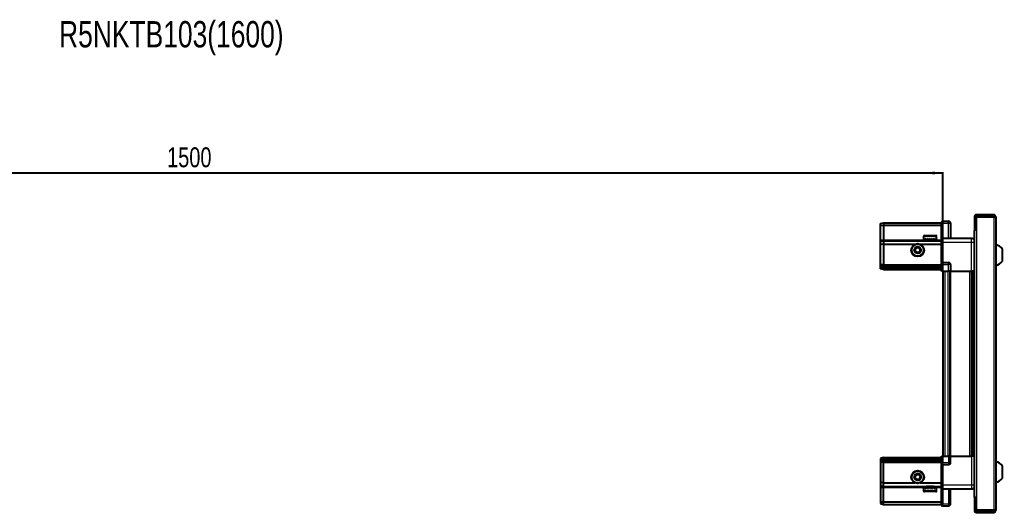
# Model space of a CAD drawing. Header units: millimetres. Extents: x 355 to 4534, y -819 to 1513.
# Drawn here: x 2347 to 3335, y 1018 to 1513 of the extents above; entities that cross this region are included whole.
import ezdxf

# ---------------------------------------------------------------- set-up
doc = ezdxf.new("R2010")
doc.units = ezdxf.units.MM
doc.layers.add('FORMAT', color=7, linetype='Continuous')
doc.styles.add('SLDTEXTSTYLE0', font='TXT', dxfattribs={"width": 0.75})
doc.dimstyles.new('SLDDIMSTYLE0', dxfattribs={"dimtxt": 20, "dimasz": 10, "dimexe": 0, "dimexo": 0.0625, "dimgap": 5, "dimtad": 2, "dimdec": 1, "dimrnd": 1e-09, "dimzin": 12, "dimdsep": 46, "dimtxsty": 'SLDTEXTSTYLE0', "dimsah": 1, "dimcen": 0.09, "dimadec": 0, "dimazin": 3, "dimtfac": 1, "dimtofl": 0, "dimtmove": 0, "dimatfit": 3, "dimfxl": 0, "dimfrac": 2, "dimtolj": 1, "dimtzin": 12, "dimarcsym": 0})

# ---------------------------------------------------------------- blocks, each defined once
blk = doc.blocks.new('_D_5')
at = {"layer": 'FORMAT'}
for p, q in [((1774.93, 1260.02), (1774.93, 1359.51)), ((1774.93, 1358.51), (3274.93, 1358.51)), ((3274.93, 1260.02), (3274.93, 1359.51))]:
    blk.add_line(p, q, dxfattribs=at)
for points in [[(1774.93, 1358.51), (1784.93, 1356.97), (1784.93, 1360.04)], [(3274.93, 1358.51), (3264.93, 1360.04), (3264.93, 1356.97)]]:
    blk.add_solid(points, dxfattribs=at)
at = {"layer": 'FORMAT', "insert": (2495.38, 1384.29), "char_height": 20, "attachment_point": 1, "style": 'SLDTEXTSTYLE0'}
blk.add_mtext('1500', dxfattribs=at)

msp = doc.modelspace()

# ---------------------------------------------------------------- linework, layer by layer
at = {"color": 7, "linetype": 'Continuous', "lineweight": 25}
for p, q in [((3306.78, 1314.41), (3306.78, 1302.01)), ((3308.28, 1314.41), (3308.28, 1302.01)), ((3308.78, 1301.51), (3308.78, 1314.41)), ((3308.78, 1314.41), (3326.18, 1314.41)), ((3326.18, 1316.51), (3308.88, 1316.51)), ((3326.18, 1315.01), (3308.88, 1315.01)), ((3326.18, 1315.01), (3326.18, 1316.51)), ((3326.18, 1314.41), (3328.28, 1314.41)), ((3328.28, 1314.41), (3328.28, 1019.61)), ((3212.28, 1307.7), (3215.28, 1308.51)), ((3212.28, 1305.85), (3212.28, 1307.7)), ((3212.28, 1305.85), (3215.28, 1306.01)), ((3212.28, 1291.51), (3212.28, 1305.85)), ((3215.28, 1308.51), (3215.28, 1306.01)), ((3215.28, 1308.51), (3273.58, 1308.51)), ((3215.28, 1306.01), (3215.28, 1291.51)), ((3215.28, 1306.01), (3273.58, 1306.01)), ((3274.45, 1310.01), (3273.58, 1309.51)), ((3274.45, 1310.01), (3273.58, 1309.51)), ((3273.58, 1309.51), (3273.58, 1308.01)), ((3273.58, 1293.21), (3273.58, 1308.01)), ((3274.78, 1310.01), (3274.45, 1310.01)), ((3274.78, 1310.01), (3274.45, 1310.01)), ((3274.78, 1308.01), (3274.78, 1310.01)), ((3274.78, 1310.01), (3274.78, 1310.01)), ((3274.78, 1310.01), (3280.78, 1310.01)), ((3274.78, 1308.01), (3274.78, 1293.21)), ((3282.78, 1308.01), (3282.78, 1293.01)), ((3255.78, 1294.91), (3255.78, 1292.01)), ((3256.58, 1295.71), (3267.98, 1295.71)), ((3268.78, 1292.01), (3268.78, 1294.91)), ((3306.68, 1301.51), (3306.68, 1032.51)), ((3306.68, 1301.51), (3308.78, 1301.51)), ((3306.78, 1302.01), (3308.28, 1302.01)), ((3212.28, 1289.7), (3212.28, 1291.51)), ((3212.28, 1289.7), (3215.28, 1290.51)), ((3212.28, 1286.67), (3212.28, 1289.7)), ((3215.28, 1287.01), (3212.28, 1286.67)), ((3212.28, 1266.51), (3212.28, 1286.67)), ((3215.28, 1291.51), (3215.28, 1290.51)), ((3215.28, 1290.51), (3215.28, 1287.01)), ((3215.28, 1290.51), (3273.58, 1290.51)), ((3215.28, 1287.01), (3215.28, 1266.51)), ((3215.28, 1287.01), (3247.28, 1287.01)), ((3252.28, 1287.01), (3273.58, 1287.01)), ((3255.78, 1292.01), (3255.82, 1292.01)), ((3255.94, 1292.51), (3255.82, 1292.51)), ((3255.82, 1292.51), (3255.82, 1292.01)), ((3255.82, 1292.01), (3255.94, 1292.01)), ((3255.94, 1292.51), (3255.94, 1292.01)), ((3255.94, 1292.01), (3256.35, 1292.01)), ((3256.69, 1292.51), (3256.35, 1292.51)), ((3256.35, 1292.51), (3256.35, 1292.01)), ((3256.35, 1292.01), (3256.69, 1292.01)), ((3256.69, 1292.51), (3256.69, 1292.01)), ((3256.69, 1292.01), (3257.46, 1292.01)), ((3257.99, 1292.51), (3257.46, 1292.51)), ((3257.46, 1292.51), (3257.46, 1292.01)), ((3257.46, 1292.01), (3257.99, 1292.01)), ((3257.88, 1292.01), (3257.88, 1291.91)), ((3257.88, 1291.91), (3266.68, 1291.91)), ((3257.99, 1292.51), (3257.99, 1292.01)), ((3257.99, 1292.01), (3259.04, 1292.01)), ((3258.28, 1291.51), (3258.97, 1291.02)), ((3258.28, 1291.51), (3266.28, 1291.51)), ((3258.97, 1291.02), (3258.28, 1290.54)), ((3258.28, 1290.54), (3258.28, 1290.51)), ((3258.28, 1290.54), (3266.28, 1290.54)), ((3258.97, 1291.02), (3265.59, 1291.02)), ((3259.7, 1292.51), (3259.04, 1292.51)), ((3259.04, 1292.51), (3259.04, 1292.01)), ((3259.04, 1292.01), (3259.7, 1292.01)), ((3259.7, 1292.51), (3259.7, 1292.01)), ((3259.7, 1292.01), (3260.94, 1292.01)), ((3261.67, 1292.51), (3260.94, 1292.51)), ((3260.94, 1292.51), (3260.94, 1292.01)), ((3260.94, 1292.01), (3261.37, 1292.01)), ((3261.37, 1292.51), (3261.37, 1292.01)), ((3261.67, 1292.51), (3261.67, 1292.01)), ((3261.67, 1292.01), (3262.97, 1292.01)), ((3263.7, 1292.51), (3262.97, 1292.51)), ((3262.97, 1292.51), (3262.97, 1292.01)), ((3263.24, 1292.51), (3263.24, 1292.01)), ((3263.24, 1292.01), (3263.7, 1292.01)), ((3263.7, 1292.51), (3263.7, 1292.01)), ((3263.7, 1292.01), (3264.94, 1292.01)), ((3265.59, 1292.51), (3264.94, 1292.51)), ((3264.94, 1292.51), (3264.94, 1292.01)), ((3264.94, 1292.01), (3265.59, 1292.01)), ((3265.59, 1292.51), (3265.59, 1292.01)), ((3265.59, 1292.01), (3266.64, 1292.01)), ((3265.59, 1291.02), (3266.28, 1291.51)), ((3266.28, 1290.54), (3265.59, 1291.02)), ((3266.28, 1290.51), (3266.28, 1290.54)), ((3267.16, 1292.51), (3266.64, 1292.51)), ((3266.64, 1292.51), (3266.64, 1292.01)), ((3266.64, 1292.01), (3267.16, 1292.01)), ((3266.68, 1291.91), (3266.68, 1292.01)), ((3267.16, 1292.51), (3267.16, 1292.01)), ((3267.16, 1292.01), (3267.92, 1292.01)), ((3268.25, 1292.51), (3267.92, 1292.51)), ((3267.92, 1292.51), (3267.92, 1292.01)), ((3267.92, 1292.01), (3268.25, 1292.01)), ((3268.25, 1292.51), (3268.25, 1292.01)), ((3268.25, 1292.01), (3268.64, 1292.01)), ((3268.75, 1292.51), (3268.64, 1292.51)), ((3268.64, 1292.51), (3268.64, 1292.01)), ((3268.64, 1292.01), (3268.75, 1292.01)), ((3268.75, 1292.51), (3268.75, 1292.01)), ((3268.75, 1292.01), (3268.78, 1292.01)), ((3273.58, 1293.01), (3273.58, 1293.21)), ((3274.78, 1293.01), (3273.58, 1293.01)), ((3273.58, 1289.01), (3273.58, 1293.01)), ((3273.58, 1268.71), (3273.58, 1289.01)), ((3274.78, 1293.21), (3274.78, 1293.01)), ((3274.78, 1293.01), (3274.78, 1289.01)), ((3274.78, 1293.01), (3303.78, 1293.01)), ((3274.78, 1289.01), (3274.78, 1268.71)), ((3334.88, 1270.01), (3334.88, 1282.01)), ((3212.28, 1264.7), (3212.28, 1266.51)), ((3215.28, 1265.51), (3212.28, 1264.7)), ((3212.28, 1263.96), (3212.28, 1264.7)), ((3215.28, 1264.51), (3212.28, 1263.96)), ((3215.28, 1266.51), (3215.28, 1265.51)), ((3215.28, 1265.51), (3215.28, 1264.51)), ((3215.28, 1265.51), (3273.58, 1265.51)), ((3215.28, 1264.51), (3273.58, 1264.51)), ((3215.28, 1264.51), (3215.28, 1263.01)), ((3273.58, 1268.51), (3273.58, 1268.71)), ((3274.78, 1268.51), (3273.58, 1268.51)), ((3273.58, 1268.51), (3273.58, 1267.83)), ((3273.58, 1260.01), (3273.58, 1267.83)), ((3274.45, 1266.51), (3274.45, 1260.01)), ((3274.78, 1268.71), (3274.78, 1268.51)), ((3274.78, 1266.51), (3274.78, 1268.51)), ((3274.78, 1266.51), (3274.78, 1268.51)), ((3274.78, 1268.51), (3280.78, 1268.51)), ((3274.78, 1266.51), (3274.78, 1260.01)), ((3282.78, 1266.51), (3282.78, 1260.01)), ((3212.28, 1263.46), (3212.28, 1263.96)), ((3215.28, 1263.01), (3212.28, 1263.46)), ((3212.28, 1262.31), (3212.28, 1263.46)), ((3215.28, 1261.51), (3212.28, 1262.31)), ((3215.28, 1263.01), (3215.28, 1261.51)), ((3215.28, 1263.01), (3273.58, 1263.01)), ((3215.28, 1261.51), (3273.58, 1261.51)), ((3274.45, 1260.01), (3273.58, 1260.01)), ((3274.78, 1260.01), (3274.45, 1260.01)), ((3274.78, 1260.01), (3280.78, 1260.01)), ((3274.93, 1260.01), (3274.93, 1074.01)), ((3282.78, 1260.01), (3280.78, 1260.01)), ((3282.13, 1260.01), (3282.13, 1074.01)), ((3282.78, 1260.01), (3303.78, 1260.01)), ((3304.8, 1074.01), (3304.8, 1260.01)), ((3304.84, 1074.01), (3304.84, 1260.01)), ((3306.63, 1260.01), (3306.63, 1074.01)), ((3215.28, 1072.51), (3212.28, 1071.7)), ((3212.28, 1071.7), (3212.28, 1070.55)), ((3215.28, 1071.01), (3212.28, 1070.55)), ((3212.28, 1070.55), (3212.28, 1070.05)), ((3215.28, 1069.51), (3212.28, 1070.05)), ((3212.28, 1070.05), (3212.28, 1069.31)), ((3215.28, 1068.51), (3212.28, 1069.31)), ((3212.28, 1069.31), (3212.28, 1067.51)), ((3212.28, 1067.51), (3212.28, 1047.34)), ((3215.28, 1071.01), (3215.28, 1072.51)), ((3215.28, 1072.51), (3273.58, 1072.51)), ((3215.28, 1071.01), (3273.58, 1071.01)), ((3215.28, 1069.51), (3215.28, 1071.01)), ((3215.28, 1069.51), (3273.58, 1069.51)), ((3215.28, 1068.51), (3215.28, 1069.51)), ((3215.28, 1068.51), (3273.58, 1068.51)), ((3215.28, 1067.51), (3215.28, 1068.51)), ((3215.28, 1047.01), (3215.28, 1067.51)), ((3273.58, 1066.18), (3273.58, 1074.01)), ((3273.58, 1074.01), (3274.45, 1074.01)), ((3274.45, 1074.01), (3274.45, 1074.01)), ((3274.45, 1074.01), (3274.45, 1067.51)), ((3274.78, 1074.01), (3274.45, 1074.01)), ((3274.78, 1074.01), (3274.78, 1074.01)), ((3274.78, 1074.01), (3274.78, 1067.51)), ((3274.78, 1074.01), (3280.78, 1074.01)), ((3274.78, 1074.01), (3274.78, 1067.51)), ((3274.78, 1065.51), (3274.78, 1067.51)), ((3282.78, 1074.01), (3280.78, 1074.01)), ((3282.78, 1067.51), (3282.78, 1074.01)), ((3282.78, 1074.01), (3303.78, 1074.01)), ((3273.58, 1066.18), (3273.58, 1065.51)), ((3274.78, 1065.51), (3273.58, 1065.51)), ((3273.58, 1065.31), (3273.58, 1065.51)), ((3273.58, 1045.01), (3273.58, 1065.31)), ((3274.78, 1065.51), (3274.78, 1065.31)), ((3274.78, 1065.51), (3280.78, 1065.51)), ((3274.78, 1065.31), (3274.78, 1045.01)), ((3334.88, 1052.01), (3334.88, 1064.01)), ((3215.28, 1047.01), (3212.28, 1047.34)), ((3212.28, 1047.34), (3212.28, 1044.31)), ((3215.28, 1047.01), (3247.28, 1047.01)), ((3215.28, 1043.51), (3215.28, 1047.01)), ((3252.28, 1047.01), (3273.58, 1047.01)), ((3212.28, 1044.31), (3215.28, 1043.51)), ((3212.28, 1044.31), (3212.28, 1042.51)), ((3212.28, 1042.51), (3212.28, 1028.16)), ((3215.28, 1043.51), (3273.58, 1043.51)), ((3215.28, 1042.51), (3215.28, 1043.51)), ((3215.28, 1028.01), (3215.28, 1042.51)), ((3255.78, 1042.01), (3255.78, 1039.11)), ((3255.8, 1042.01), (3255.78, 1042.01)), ((3255.8, 1041.51), (3255.8, 1042.01)), ((3255.9, 1042.01), (3255.8, 1042.01)), ((3255.8, 1041.51), (3255.9, 1041.51)), ((3255.9, 1041.51), (3255.9, 1042.01)), ((3256.27, 1042.01), (3255.9, 1042.01)), ((3256.27, 1041.51), (3256.27, 1042.01)), ((3256.59, 1042.01), (3256.27, 1042.01)), ((3256.27, 1041.51), (3256.59, 1041.51)), ((3267.98, 1038.31), (3256.58, 1038.31)), ((3256.59, 1041.51), (3256.59, 1042.01)), ((3257.33, 1042.01), (3256.59, 1042.01)), ((3257.33, 1041.51), (3257.33, 1042.01)), ((3257.84, 1042.01), (3257.33, 1042.01)), ((3257.33, 1041.51), (3257.84, 1041.51)), ((3257.84, 1041.51), (3257.84, 1042.01)), ((3258.87, 1042.01), (3257.84, 1042.01)), ((3257.88, 1042.11), (3257.88, 1042.01)), ((3266.68, 1042.11), (3257.88, 1042.11)), ((3258.28, 1043.51), (3258.28, 1043.47)), ((3258.28, 1043.47), (3258.97, 1042.99)), ((3266.28, 1043.47), (3258.28, 1043.47)), ((3258.97, 1042.99), (3258.28, 1042.51)), ((3266.28, 1042.51), (3258.28, 1042.51)), ((3258.87, 1041.51), (3258.87, 1042.01)), ((3259.52, 1042.01), (3258.87, 1042.01)), ((3258.87, 1041.51), (3259.52, 1041.51)), ((3265.59, 1042.99), (3258.97, 1042.99)), ((3259.52, 1041.51), (3259.52, 1042.01)), ((3260.75, 1042.01), (3259.52, 1042.01)), ((3260.75, 1041.51), (3260.75, 1042.01)), ((3261.24, 1042.01), (3260.75, 1042.01)), ((3260.75, 1041.51), (3261.47, 1041.51)), ((3261.24, 1041.51), (3261.24, 1042.01)), ((3261.47, 1041.51), (3261.47, 1042.01)), ((3262.77, 1042.01), (3261.47, 1042.01)), ((3262.77, 1041.51), (3262.77, 1042.01)), ((3262.77, 1041.51), (3263.51, 1041.51)), ((3263.11, 1041.51), (3263.11, 1042.01)), ((3263.51, 1042.01), (3263.11, 1042.01)), ((3263.51, 1041.51), (3263.51, 1042.01)), ((3264.75, 1042.01), (3263.51, 1042.01)), ((3264.75, 1041.51), (3264.75, 1042.01)), ((3265.42, 1042.01), (3264.75, 1042.01)), ((3264.75, 1041.51), (3265.42, 1041.51)), ((3265.42, 1041.51), (3265.42, 1042.01)), ((3266.49, 1042.01), (3265.42, 1042.01)), ((3265.59, 1042.99), (3266.28, 1043.47)), ((3266.28, 1042.51), (3265.59, 1042.99)), ((3266.28, 1043.47), (3266.28, 1043.51)), ((3266.49, 1041.51), (3266.49, 1042.01)), ((3267.02, 1042.01), (3266.49, 1042.01)), ((3266.49, 1041.51), (3267.02, 1041.51)), ((3266.68, 1042.01), (3266.68, 1042.11)), ((3267.02, 1041.51), (3267.02, 1042.01)), ((3267.81, 1042.01), (3267.02, 1042.01)), ((3267.81, 1041.51), (3267.81, 1042.01)), ((3268.17, 1042.01), (3267.81, 1042.01)), ((3267.81, 1041.51), (3268.17, 1041.51)), ((3268.17, 1041.51), (3268.17, 1042.01)), ((3268.6, 1042.01), (3268.17, 1042.01)), ((3268.6, 1041.51), (3268.6, 1042.01)), ((3268.73, 1042.01), (3268.6, 1042.01)), ((3268.6, 1041.51), (3268.73, 1041.51)), ((3268.73, 1041.51), (3268.73, 1042.01)), ((3268.78, 1042.01), (3268.73, 1042.01)), ((3268.78, 1039.11), (3268.78, 1042.01)), ((3273.58, 1041.01), (3273.58, 1045.01)), ((3274.78, 1041.01), (3273.58, 1041.01)), ((3273.58, 1040.81), (3273.58, 1041.01)), ((3273.58, 1026.01), (3273.58, 1040.81)), ((3274.78, 1045.01), (3274.78, 1041.01)), ((3274.78, 1041.01), (3274.78, 1040.81)), ((3274.78, 1041.01), (3303.78, 1041.01)), ((3274.78, 1040.81), (3274.78, 1026.01)), ((3274.78, 1040.81), (3274.78, 1026.01)), ((3282.78, 1026.01), (3282.78, 1041.01)), ((3212.28, 1028.16), (3215.28, 1028.01)), ((3212.28, 1028.16), (3212.28, 1026.31)), ((3215.28, 1028.01), (3273.58, 1028.01)), ((3215.28, 1025.51), (3215.28, 1028.01)), ((3308.78, 1032.51), (3306.68, 1032.51)), ((3306.78, 1032.01), (3306.78, 1019.61)), ((3306.78, 1032.01), (3308.28, 1032.01)), ((3308.28, 1032.01), (3308.28, 1019.61)), ((3308.78, 1019.61), (3308.78, 1032.51)), ((3212.28, 1026.31), (3215.28, 1025.51)), ((3215.28, 1025.51), (3273.58, 1025.51)), ((3273.58, 1026.01), (3273.58, 1024.51)), ((3273.58, 1024.51), (3274.45, 1024.01)), ((3274.78, 1024.01), (3274.45, 1024.01)), ((3274.78, 1024.01), (3274.78, 1026.01)), ((3274.78, 1024.01), (3280.78, 1024.01)), ((3326.18, 1019.61), (3308.78, 1019.61)), ((3308.88, 1019.01), (3326.18, 1019.01)), ((3308.88, 1017.51), (3326.18, 1017.51)), ((3328.28, 1019.61), (3326.18, 1019.61)), ((3326.18, 1019.01), (3326.18, 1017.51))]:
    msp.add_line(p, q, dxfattribs=at)
at = {"color": 8, "linetype": 'Continuous', "lineweight": 18}
for p, q in [((3308.28, 1314.41), (3306.78, 1314.41)), ((3308.88, 1315.01), (3308.88, 1316.51)), ((3326.18, 1314.41), (3326.18, 1019.61)), ((3274.78, 1308.01), (3273.58, 1308.01)), ((3274.78, 1308.01), (3280.78, 1308.01)), ((3280.78, 1308.01), (3280.78, 1310.01)), ((3280.78, 1308.01), (3282.78, 1308.01)), ((3280.78, 1293.01), (3280.78, 1308.01)), ((3255.78, 1294.91), (3268.78, 1294.91)), ((3308.78, 1301.51), (3308.78, 1032.51)), ((3212.28, 1291.51), (3215.28, 1291.51)), ((3215.28, 1291.51), (3258.28, 1291.51)), ((3266.28, 1291.51), (3273.58, 1291.51)), ((3273.58, 1293.21), (3274.78, 1293.21)), ((3274.78, 1289.01), (3273.58, 1289.01)), ((3274.78, 1289.01), (3303.78, 1289.01)), ((3303.78, 1260.01), (3303.78, 1289.01)), ((3215.28, 1266.51), (3212.28, 1266.51)), ((3215.28, 1266.51), (3273.58, 1266.51)), ((3273.58, 1268.71), (3274.78, 1268.71)), ((3274.78, 1266.51), (3274.45, 1266.51)), ((3274.78, 1266.51), (3280.78, 1266.51)), ((3280.78, 1266.51), (3280.78, 1268.51)), ((3282.78, 1266.51), (3280.78, 1266.51)), ((3280.78, 1260.01), (3280.78, 1266.51)), ((3276.93, 1260.01), (3276.93, 1074.01)), ((3280.13, 1260.01), (3280.13, 1074.01)), ((3282.78, 1260.01), (3282.78, 1074.01)), ((3302.18, 1074.01), (3302.18, 1260.01)), ((3303.6, 1260.01), (3303.6, 1074.01)), ((3306.04, 1074.01), (3306.04, 1260.01)), ((3215.28, 1067.51), (3212.28, 1067.51)), ((3215.28, 1067.51), (3273.58, 1067.51)), ((3274.78, 1074.01), (3274.45, 1074.01)), ((3274.78, 1067.51), (3274.45, 1067.51)), ((3274.78, 1067.51), (3280.78, 1067.51)), ((3280.78, 1074.01), (3280.78, 1067.51)), ((3280.78, 1067.51), (3280.78, 1065.51)), ((3282.78, 1067.51), (3280.78, 1067.51)), ((3303.78, 1074.01), (3303.78, 1045.01)), ((3274.78, 1065.31), (3273.58, 1065.31)), ((3212.28, 1042.51), (3215.28, 1042.51)), ((3215.28, 1042.51), (3258.28, 1042.51)), ((3268.78, 1039.11), (3255.78, 1039.11)), ((3266.28, 1042.51), (3273.58, 1042.51)), ((3274.78, 1045.01), (3273.58, 1045.01)), ((3274.78, 1040.81), (3273.58, 1040.81)), ((3274.78, 1045.01), (3303.78, 1045.01)), ((3280.78, 1041.01), (3280.78, 1026.01)), ((3274.78, 1026.01), (3273.58, 1026.01)), ((3274.78, 1026.01), (3280.78, 1026.01)), ((3280.78, 1026.01), (3282.78, 1026.01)), ((3280.78, 1026.01), (3280.78, 1024.01)), ((3308.28, 1019.61), (3306.78, 1019.61)), ((3308.88, 1019.01), (3308.88, 1017.51))]:
    msp.add_line(p, q, dxfattribs=at)
at = {"color": 7, "linetype": 'Continuous', "lineweight": 25}
for centre, radius in [((3249.78, 1281.01), 6.5), ((3249.78, 1281.01), 3.46), ((3249.78, 1053.01), 6.5), ((3249.78, 1053.01), 3.46)]:
    msp.add_circle(centre, radius, dxfattribs=at)
at = {"color": 8, "linetype": 'Continuous', "lineweight": 18}
for centre in [(3249.78, 1281.01), (3249.78, 1053.01)]:
    msp.add_circle(centre, 5.7, dxfattribs=at)
at = {"color": 7, "linetype": 'Continuous', "lineweight": 25}
for centre, radius, start, end in [((3308.88, 1314.41), 2.1, 90, 180), ((3308.88, 1314.41), 0.6, 90, 180), ((3326.18, 1314.41), 2.1, 0, 90), ((3326.18, 1314.41), 0.6, 0, 90), ((3280.78, 1308.01), 2, 0, 90), ((3256.58, 1294.91), 0.8, 90, 180), ((3267.98, 1294.91), 0.8, 0, 90), ((3257.88, 1291.51), 0.4, 0, 90), ((3266.68, 1291.51), 0.4, 90, 180), ((3325.26, 1274.98), 11.91, 36.1266, 75.29965), ((3249.78, 1281.01), 2.5, 120.74103, 180.74103), ((3249.78, 1281.01), 2.5, 180.74103, 240.74103), ((3249.78, 1281.01), 2.5, 60.74103, 120.74103), ((3249.78, 1281.01), 2.5, 240.74103, 300.74103), ((3249.78, 1281.01), 2.5, 0.74103, 60.74103), ((3249.78, 1281.01), 2.5, 300.74103, 0.74103), ((3280.78, 1266.51), 2, 0, 90), ((3325.26, 1277.03), 11.91, 284.70035, 323.8734), ((3280.78, 1067.51), 2, 270, 0), ((3325.26, 1056.98), 11.91, 36.1266, 75.29965), ((3249.78, 1053.01), 2.5, 155.91157, 215.91157), ((3249.78, 1053.01), 2.5, 95.91157, 155.91157), ((3249.78, 1053.01), 2.5, 215.91157, 275.91157), ((3249.78, 1053.01), 2.5, 35.91157, 95.91157), ((3249.78, 1053.01), 2.5, 275.91157, 335.91157), ((3249.78, 1053.01), 2.5, 335.91157, 35.91157), ((3325.26, 1059.03), 11.91, 284.70035, 323.8734), ((3256.58, 1039.11), 0.8, 180, 270), ((3257.88, 1042.51), 0.4, 270, 0), ((3266.68, 1042.51), 0.4, 180, 270), ((3267.98, 1039.11), 0.8, 270, 0), ((3280.78, 1026.01), 2, 270, 0), ((3308.88, 1019.61), 2.1, 180, 270), ((3308.88, 1019.61), 0.6, 180, 270), ((3326.18, 1019.61), 2.1, 270, 0), ((3326.18, 1019.61), 0.6, 270, 0)]:
    msp.add_arc(centre, radius, start, end, dxfattribs=at)
for centre, start_param, end_param in [((3270.98, 1266.51), 0, 0.722734), ((3270.98, 1067.51), 5.560451, 6.283185)]:
    msp.add_ellipse(centre, major_axis=(3.46, 0), ratio=0.57735, start_param=start_param, end_param=end_param, dxfattribs=at)
for points, knots in [([(3303.78, 1293.01), (3304.22, 1292.96), (3304.9, 1292.89), (3305.71, 1292.45), (3306.27, 1292.01), (3306.55, 1291.64), (3306.68, 1291.46)], [0, 0, 0, 0, 0.3842982, 0.5911726, 0.8024372, 1, 1, 1, 1]), ([(3247.26, 1282.42), (3247.71, 1282.68), (3248.53, 1283.17), (3249.36, 1283.66), (3249.74, 1283.89)], [0, 0, 0, 0, 0.5346859, 1, 1, 1, 1]), ([(3247.3, 1279.53), (3247.3, 1279.66), (3247.29, 1280.25), (3247.28, 1281.25), (3247.27, 1282.07), (3247.26, 1282.42)], [0, 0, 0, 0, 0.133125, 0.637099, 1, 1, 1, 1]), ([(3249.82, 1278.12), (3249.37, 1278.37), (3248.53, 1278.84), (3247.69, 1279.31), (3247.3, 1279.53)], [0, 0, 0, 0, 0.534686, 1, 1, 1, 1]), ([(3249.74, 1283.89), (3250.19, 1283.64), (3251.03, 1283.17), (3251.87, 1282.7), (3252.26, 1282.48)], [0, 0, 0, 0, 0.534686, 1, 1, 1, 1]), ([(3252.3, 1279.59), (3251.86, 1279.33), (3251.03, 1278.84), (3250.2, 1278.35), (3249.82, 1278.12)], [0, 0, 0, 0, 0.534686, 1, 1, 1, 1]), ([(3252.26, 1282.48), (3252.27, 1282.14), (3252.28, 1281.31), (3252.29, 1280.32), (3252.3, 1279.72), (3252.3, 1279.59)], [0, 0, 0, 0, 0.362901, 0.866875, 1, 1, 1, 1]), ([(3306.63, 1260.01), (3306.59, 1260.01), (3306.37, 1260.01), (3305.65, 1260.01), (3304.69, 1260.01), (3304.04, 1260.01), (3303.78, 1260.01)], [0, 0, 0, 0, 0.071707, 0.420979, 0.770251, 1, 1, 1, 1]), ([(3306.63, 1074.01), (3306.59, 1074.01), (3306.37, 1074.01), (3305.65, 1074.01), (3304.69, 1074.01), (3304.04, 1074.01), (3303.78, 1074.01)], [0, 0, 0, 0, 0.071707, 0.420979, 0.770251, 1, 1, 1, 1]), ([(3246.91, 1052.71), (3247.12, 1053.18), (3247.51, 1054.06), (3247.91, 1054.94), (3248.09, 1055.34)], [0, 0, 0, 0, 0.534686, 1, 1, 1, 1]), ([(3248.6, 1050.37), (3248.3, 1050.79), (3247.73, 1051.57), (3247.17, 1052.35), (3246.91, 1052.71)], [0, 0, 0, 0, 0.5346859, 1, 1, 1, 1]), ([(3248.09, 1055.34), (3248.43, 1055.38), (3249.25, 1055.46), (3250.24, 1055.57), (3250.83, 1055.63), (3250.96, 1055.64)], [0, 0, 0, 0, 0.362901, 0.866875, 1, 1, 1, 1]), ([(3251.47, 1050.67), (3251.35, 1050.65), (3250.75, 1050.59), (3249.76, 1050.49), (3248.95, 1050.41), (3248.6, 1050.37)], [0, 0, 0, 0, 0.133125, 0.637099, 1, 1, 1, 1]), ([(3250.96, 1055.64), (3251.26, 1055.22), (3251.83, 1054.44), (3252.39, 1053.66), (3252.65, 1053.3)], [0, 0, 0, 0, 0.534686, 1, 1, 1, 1]), ([(3252.65, 1053.3), (3252.44, 1052.83), (3252.05, 1051.95), (3251.66, 1051.08), (3251.47, 1050.67)], [0, 0, 0, 0, 0.534686, 1, 1, 1, 1]), ([(3303.78, 1041.01), (3304.22, 1041.05), (3304.9, 1041.12), (3305.71, 1041.56), (3306.27, 1042), (3306.55, 1042.37), (3306.68, 1042.55)], [0, 0, 0, 0, 0.384298, 0.591173, 0.802437, 1, 1, 1, 1])]:
    msp.add_open_spline(points, degree=3, knots=knots, dxfattribs=at)
at = {"color": 8, "linetype": 'Continuous', "lineweight": 18}
for points in [[(3303.78, 1289.01), (3303.78, 1289.53), (3303.78, 1290.58), (3303.78, 1291.9), (3303.78, 1292.83), (3303.78, 1292.95), (3303.78, 1293.01)], [(3303.78, 1045.01), (3303.78, 1044.48), (3303.78, 1043.43), (3303.78, 1042.11), (3303.78, 1041.19), (3303.78, 1041.07), (3303.78, 1041.01)]]:
    msp.add_open_spline(points, degree=3, dxfattribs=at)
for points in [[(3303.78, 1289.01), (3304.22, 1289.01), (3304.9, 1289.01), (3305.71, 1289.01), (3306.27, 1289.01), (3306.55, 1289.01), (3306.68, 1289.01)], [(3303.78, 1045.01), (3304.22, 1045.01), (3304.9, 1045.01), (3305.71, 1045.01), (3306.27, 1045.01), (3306.55, 1045.01), (3306.68, 1045.01)]]:
    msp.add_open_spline(points, degree=3, knots=[0, 0, 0, 0, 0.384298, 0.591173, 0.802437, 1, 1, 1, 1], dxfattribs=at)

# ---------------------------------------------------------------- texts
at = {"layer": 'FORMAT', "insert": (2386.81, 1511.19), "char_height": 26.4583, "attachment_point": 1, "style": 'SLDTEXTSTYLE0'}
msp.add_mtext('R5NKTB103(1600)', dxfattribs=at)

# ---------------------------------------------------------------- dimensions: what is measured, and where the dimension line sits
at = {"layer": 'FORMAT'}
dim = msp.add_linear_dim(base=(3274.93, 1358.51), p1=(1774.93, 1260.01), p2=(3274.93, 1260.01), angle=0, dimstyle='SLDDIMSTYLE0', dxfattribs=at)
dim.commit()
dim.dimension.update_dxf_attribs({"geometry": '_D_5', "text_midpoint": (2524.93, 1358.51), "dimtype": 160})

doc.saveas('drawing.dxf')
